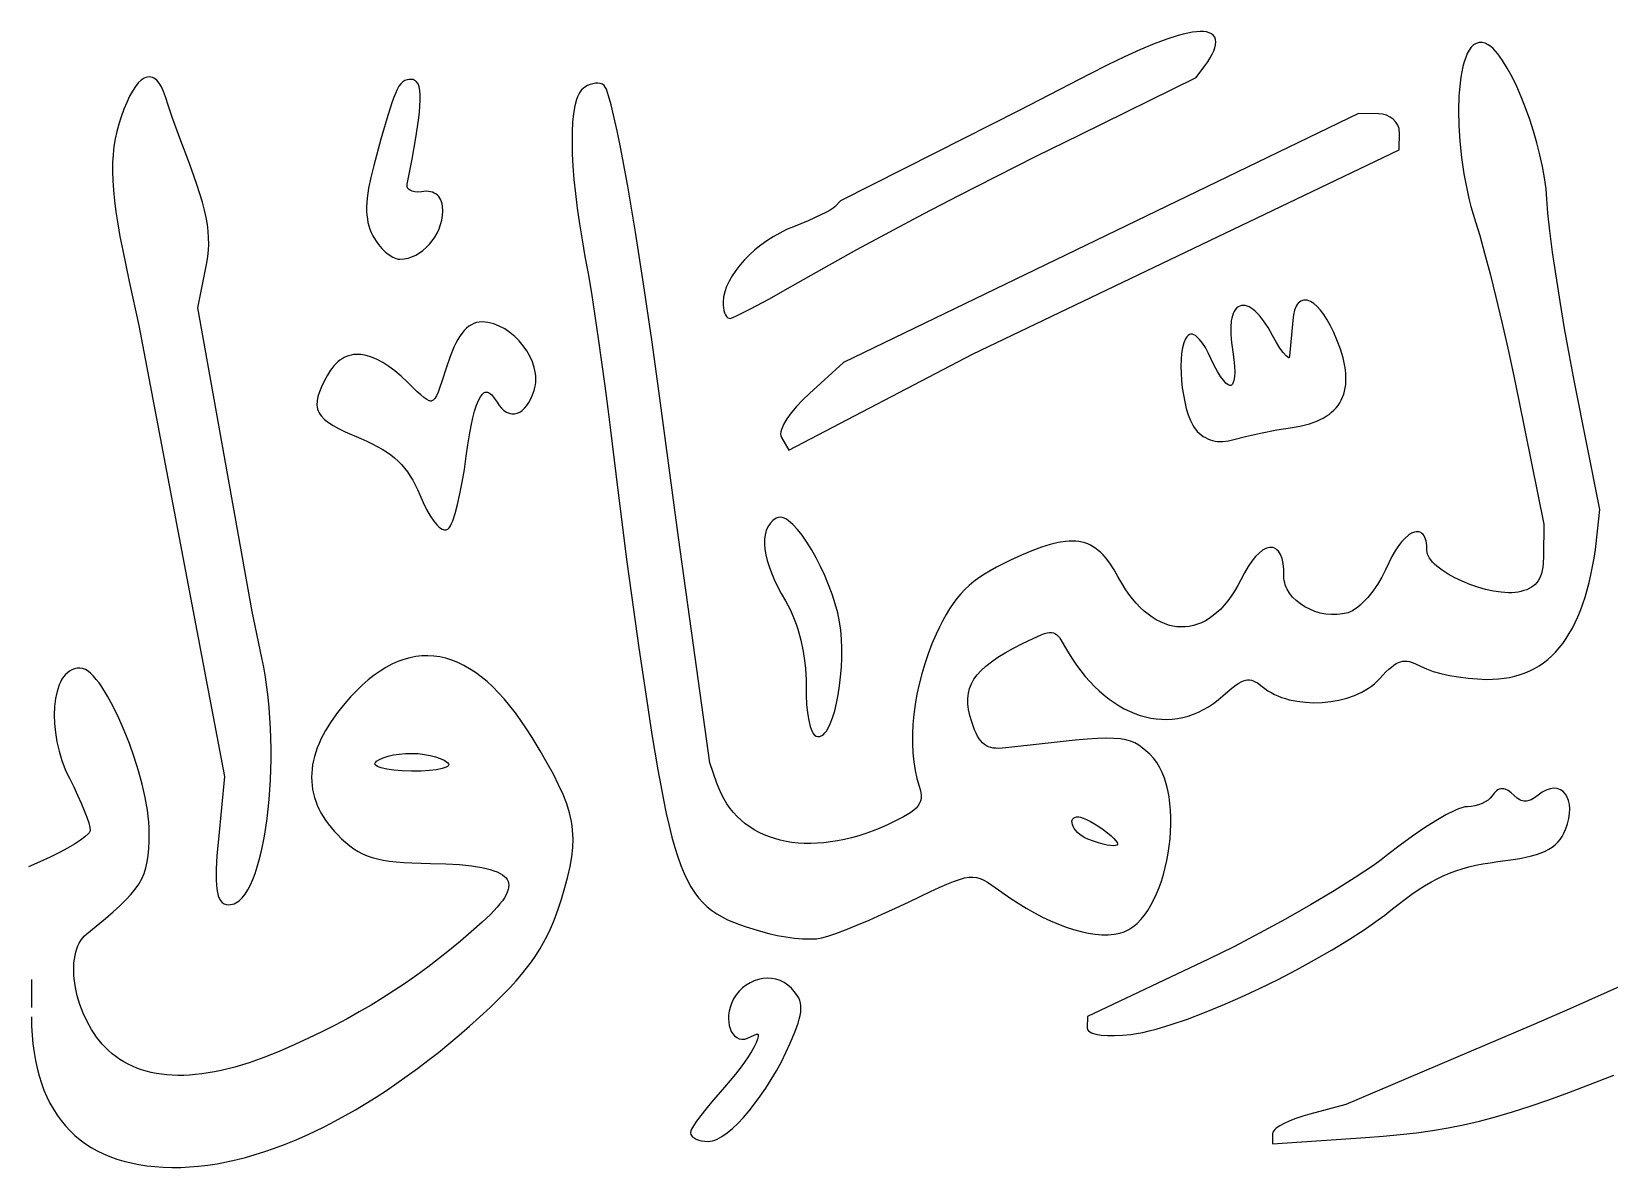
# Model space of a CAD drawing. Extents: x -592 to 638, y 287 to 852.
# Drawn here: x 375 to 451.2, y 593.9 to 648.7 of the extents above; entities that cross this region are included whole.
import ezdxf

# ---------------------------------------------------------------- set-up
doc = ezdxf.new("R2010")
doc.units = 0
doc.layers.add('COUCHE_1', color=18, linetype='CONTINUOUS')

msp = doc.modelspace()

# ---------------------------------------------------------------- linework, layer by layer
at = {"layer": 'COUCHE_1'}
for points in [[(431.715, 648.72), (431.571, 648.738), (431.41, 648.741), (431.233, 648.729), (431.038, 648.704), (430.826, 648.664), (430.597, 648.611), (430.349, 648.544), (429.804, 648.37), (429.19, 648.141), (428.509, 647.858), (427.763, 647.522), (426.953, 647.132), (426.081, 646.688), (422.678, 644.937), (418.616, 642.873), (414.067, 640.579), (413.791, 640.279), (413.712, 640.215), (413.567, 640.126), (413.363, 640.015), (413.112, 639.89), (412.501, 639.612), (411.801, 639.324), (411.466, 639.182), (411.137, 639.018), (410.818, 638.836), (410.511, 638.638), (410.217, 638.426), (409.939, 638.202), (409.678, 637.967), (409.435, 637.723), (409.214, 637.473), (409.015, 637.218), (408.84, 636.96), (408.692, 636.701), (408.572, 636.442), (408.482, 636.186), (408.425, 635.933), (408.404, 635.687), (408.407, 635.542), (408.42, 635.407), (408.443, 635.284), (408.474, 635.172), (408.514, 635.076), (408.567, 634.994), (408.638, 634.929), (408.736, 634.9), (408.873, 634.94), (409.08, 635.031), (409.725, 635.355), (410.614, 635.833), (411.653, 636.417), (413.271, 637.335), (414.858, 638.218), (416.448, 639.083), (418.074, 639.949), (419.77, 640.831), (421.568, 641.75), (423.502, 642.72), (425.606, 643.761), (431.226, 646.526), (431.637, 647.087), (431.778, 647.287), (431.897, 647.475), (431.995, 647.65), (432.071, 647.812), (432.126, 647.963), (432.16, 648.104), (432.17, 648.235), (432.156, 648.356), (432.115, 648.466), (432.046, 648.56), (431.954, 648.633), (431.843, 648.686)], [(445.013, 648.218), (444.865, 648.215), (444.727, 648.172), (444.601, 648.093), (444.489, 647.983), (444.39, 647.845), (444.301, 647.683), (444.221, 647.496), (444.15, 647.287), (444.087, 647.055), (444.033, 646.803), (443.987, 646.532), (443.948, 646.243), (443.918, 645.937), (443.896, 645.615), (443.876, 644.933), (443.889, 644.206), (443.936, 643.446), (444.018, 642.664), (444.134, 641.872), (444.206, 641.475), (444.287, 641.081), (444.376, 640.689), (444.475, 640.303), (444.584, 639.922), (444.701, 639.551), (444.902, 638.898), (445.137, 638.053), (445.398, 637.052), (445.676, 635.929), (445.963, 634.72), (446.25, 633.461), (446.529, 632.187), (446.79, 630.934), (447.999, 624.971), (447.979, 623.447), (447.96, 623.059), (447.94, 622.89), (447.912, 622.734), (447.876, 622.592), (447.833, 622.464), (447.781, 622.348), (447.722, 622.243), (447.655, 622.149), (447.578, 622.065), (447.492, 621.99), (447.395, 621.922), (447.287, 621.862), (447.167, 621.808), (447.034, 621.762), (446.889, 621.721), (446.75, 621.692), (446.601, 621.673), (446.444, 621.663), (446.28, 621.662), (445.93, 621.685), (445.562, 621.739), (445.183, 621.823), (444.8, 621.932), (444.42, 622.064), (444.051, 622.215), (443.7, 622.383), (443.375, 622.563), (443.082, 622.753), (442.828, 622.949), (442.72, 623.046), (442.624, 623.144), (442.541, 623.242), (442.474, 623.337), (442.421, 623.43), (442.384, 623.519), (442.362, 623.604), (442.355, 623.692), (442.346, 623.942), (442.313, 624.158), (442.256, 624.331), (442.215, 624.407), (442.168, 624.471), (442.114, 624.524), (442.051, 624.565), (441.983, 624.592), (441.91, 624.605), (441.836, 624.604), (441.758, 624.59), (441.611, 624.532), (441.46, 624.433), (441.305, 624.298), (441.147, 624.127), (440.987, 623.921), (440.826, 623.682), (440.666, 623.409), (440.507, 623.104), (440.354, 622.771), (440.177, 622.408), (439.972, 622.059), (439.743, 621.73), (439.5, 621.43), (439.248, 621.167), (439.124, 621.054), (439, 620.953), (438.879, 620.866), (438.762, 620.794), (438.651, 620.738), (438.546, 620.699), (438.283, 620.637), (438.015, 620.606), (437.744, 620.604), (437.474, 620.631), (437.208, 620.683), (436.949, 620.761), (436.7, 620.861), (436.466, 620.982), (436.248, 621.123), (436.05, 621.28), (435.876, 621.452), (435.728, 621.636), (435.608, 621.833), (435.561, 621.933), (435.522, 622.036), (435.491, 622.141), (435.469, 622.247), (435.456, 622.355), (435.452, 622.468), (435.445, 622.786), (435.415, 623.066), (435.363, 623.305), (435.289, 623.5), (435.242, 623.585), (435.19, 623.659), (435.131, 623.721), (435.066, 623.773), (434.994, 623.811), (434.918, 623.836), (434.837, 623.847), (434.755, 623.844), (434.673, 623.828), (434.587, 623.799), (434.423, 623.71), (434.253, 623.577), (434.081, 623.402), (433.906, 623.186), (433.729, 622.928), (433.551, 622.629), (433.374, 622.29), (433.226, 622.005), (433.073, 621.741), (432.914, 621.497), (432.749, 621.271), (432.579, 621.064), (432.404, 620.876), (432.224, 620.707), (432.042, 620.556), (431.855, 620.424), (431.666, 620.311), (431.475, 620.215), (431.281, 620.138), (431.085, 620.079), (430.888, 620.039), (430.69, 620.016), (430.491, 620.011), (430.292, 620.023), (430.092, 620.054), (429.891, 620.103), (429.692, 620.17), (429.493, 620.255), (429.294, 620.358), (429.098, 620.48), (428.903, 620.62), (428.71, 620.778), (428.521, 620.955), (428.334, 621.151), (428.151, 621.365), (427.973, 621.598), (427.799, 621.85), (427.63, 622.12), (427.466, 622.411), (427.261, 622.771), (427.053, 623.09), (426.84, 623.367), (426.729, 623.492), (426.616, 623.605), (426.5, 623.707), (426.38, 623.8), (426.256, 623.882), (426.128, 623.953), (425.995, 624.013), (425.858, 624.063), (425.716, 624.102), (425.569, 624.13), (425.416, 624.148), (425.258, 624.155), (425.095, 624.152), (424.924, 624.138), (424.565, 624.082), (424.177, 623.986), (423.755, 623.853), (423.298, 623.681), (422.801, 623.473), (422.262, 623.228), (421.912, 623.059), (421.587, 622.892), (421.285, 622.724), (421.005, 622.554), (420.744, 622.379), (420.502, 622.199), (420.275, 622.01), (420.063, 621.811), (419.864, 621.601), (419.677, 621.378), (419.498, 621.14), (419.327, 620.886), (419.162, 620.613), (419, 620.32), (418.84, 620.005), (418.68, 619.666), (418.477, 619.198), (418.294, 618.72), (418.13, 618.236), (417.985, 617.746), (417.86, 617.255), (417.754, 616.763), (417.669, 616.272), (417.605, 615.787), (417.561, 615.307), (417.538, 614.837), (417.537, 614.377), (417.557, 613.93), (417.599, 613.499), (417.663, 613.085), (417.75, 612.691), (417.859, 612.323), (417.907, 612.166), (417.939, 612.025), (417.956, 611.896), (417.958, 611.778), (417.944, 611.669), (417.914, 611.567), (417.866, 611.467), (417.799, 611.369), (417.71, 611.269), (417.597, 611.168), (417.459, 611.064), (417.295, 610.957), (417.105, 610.846), (416.887, 610.729), (416.362, 610.476), (416.004, 610.317), (415.648, 610.175), (415.295, 610.047), (414.946, 609.934), (414.6, 609.837), (414.259, 609.754), (413.922, 609.686), (413.59, 609.633), (413.264, 609.594), (412.943, 609.57), (412.629, 609.56), (412.321, 609.564), (412.02, 609.583), (411.726, 609.615), (411.44, 609.661), (411.163, 609.721), (410.893, 609.795), (410.633, 609.882), (410.381, 609.983), (410.14, 610.096), (409.908, 610.223), (409.686, 610.363), (409.475, 610.516), (409.274, 610.682), (409.085, 610.861), (408.908, 611.052), (408.742, 611.257), (408.589, 611.474), (408.448, 611.703), (408.32, 611.945), (408.206, 612.2), (408.105, 612.469), (407.766, 613.458), (407.048, 618.555), (406.253, 624.331), (405.352, 631.048), (404.965, 633.871), (404.569, 636.562), (404.177, 639.053), (403.8, 641.275), (403.45, 643.159), (403.29, 643.954), (403.14, 644.638), (403.004, 645.205), (402.881, 645.646), (402.773, 645.955), (402.721, 646.064), (402.665, 646.144), (402.579, 646.205), (402.477, 646.239), (402.365, 646.251), (402.245, 646.245), (402.12, 646.222), (401.991, 646.184), (401.861, 646.13), (401.731, 646.061), (401.648, 646), (401.571, 645.921), (401.502, 645.827), (401.441, 645.719), (401.385, 645.597), (401.335, 645.46), (401.252, 645.15), (401.189, 644.785), (401.146, 644.37), (401.121, 643.905), (401.115, 643.393), (401.128, 642.837), (401.16, 642.238), (401.21, 641.599), (401.279, 640.923), (401.367, 640.211), (401.473, 639.467), (401.598, 638.693), (401.741, 637.891), (401.888, 637.067), (402.048, 636.111), (402.382, 633.936), (402.705, 631.641), (402.849, 630.535), (402.975, 629.503), (403.227, 627.397), (403.501, 625.194), (403.764, 623.155), (403.983, 621.541), (404.344, 619.005), (404.671, 616.77), (404.972, 614.815), (405.255, 613.119), (405.392, 612.361), (405.528, 611.66), (405.663, 611.013), (405.799, 610.418), (405.936, 609.871), (406.076, 609.371), (406.22, 608.914), (406.369, 608.497), (406.523, 608.119), (406.685, 607.776), (406.854, 607.466), (407.033, 607.187), (407.222, 606.935), (407.422, 606.71), (407.634, 606.507), (407.859, 606.326), (408.097, 606.164), (408.35, 606.017), (408.617, 605.884), (408.899, 605.761), (409.198, 605.647), (409.516, 605.537), (410.206, 605.323), (410.603, 605.216), (411.016, 605.126), (411.432, 605.054), (411.84, 605), (412.228, 604.967), (412.585, 604.955), (412.901, 604.966), (413.164, 605.003), (413.45, 605.083), (413.837, 605.216), (414.309, 605.395), (414.85, 605.615), (415.445, 605.867), (416.075, 606.145), (416.725, 606.442), (417.375, 606.751), (418.41, 607.247), (418.832, 607.443), (419.201, 607.605), (419.522, 607.734), (419.801, 607.831), (420.044, 607.896), (420.258, 607.93), (420.449, 607.936), (420.627, 607.915), (420.8, 607.867), (420.975, 607.791), (421.162, 607.688), (421.365, 607.557), (421.846, 607.212), (422.238, 606.935), (422.632, 606.676), (423.025, 606.435), (423.418, 606.213), (423.808, 606.011), (424.194, 605.829), (424.574, 605.668), (424.947, 605.528), (425.312, 605.409), (425.668, 605.313), (426.013, 605.239), (426.346, 605.188), (426.666, 605.161), (426.971, 605.159), (427.26, 605.182), (427.533, 605.231), (427.756, 605.302), (427.97, 605.406), (428.174, 605.54), (428.368, 605.701), (428.552, 605.888), (428.725, 606.098), (428.889, 606.33), (429.042, 606.582), (429.184, 606.851), (429.316, 607.137), (429.437, 607.436), (429.548, 607.749), (429.646, 608.072), (429.734, 608.403), (429.81, 608.742), (429.873, 609.087), (429.924, 609.435), (429.963, 609.785), (429.989, 610.134), (430.001, 610.482), (430, 610.826), (429.985, 611.165), (429.955, 611.497), (429.911, 611.82), (429.852, 612.132), (429.778, 612.432), (429.688, 612.717), (429.581, 612.986), (429.458, 613.238), (429.317, 613.47), (429.158, 613.68), (428.983, 613.864), (428.798, 614.033), (428.624, 614.18), (428.45, 614.308), (428.264, 614.415), (428.06, 614.502), (427.829, 614.566), (427.564, 614.61), (427.255, 614.633), (426.893, 614.637), (426.468, 614.623), (425.97, 614.59), (425.388, 614.54), (423.939, 614.388), (422.043, 614.171), (421.869, 614.155), (421.709, 614.149), (421.564, 614.153), (421.431, 614.168), (421.311, 614.194), (421.201, 614.232), (421.1, 614.281), (421.006, 614.343), (420.919, 614.419), (420.835, 614.51), (420.756, 614.618), (420.679, 614.744), (420.605, 614.887), (420.534, 615.049), (420.394, 615.435), (420.304, 615.744), (420.242, 616.034), (420.209, 616.307), (420.206, 616.565), (420.232, 616.808), (420.288, 617.041), (420.377, 617.266), (420.499, 617.484), (420.655, 617.698), (420.848, 617.911), (421.08, 618.122), (421.351, 618.334), (421.662, 618.547), (422.015, 618.764), (422.41, 618.985), (422.849, 619.213), (423.351, 619.458), (423.743, 619.63), (423.901, 619.686), (424.038, 619.723), (424.154, 619.742), (424.251, 619.743), (424.334, 619.729), (424.408, 619.699), (424.479, 619.652), (424.55, 619.584), (424.624, 619.495), (424.7, 619.383), (424.873, 619.088), (425.058, 618.767), (425.251, 618.458), (425.451, 618.164), (425.658, 617.885), (425.871, 617.621), (426.09, 617.372), (426.315, 617.138), (426.544, 616.92), (426.779, 616.717), (427.017, 616.53), (427.26, 616.358), (427.506, 616.203), (427.755, 616.064), (428.007, 615.941), (428.261, 615.834), (428.518, 615.745), (428.775, 615.672), (429.034, 615.616), (429.293, 615.577), (429.553, 615.555), (429.812, 615.551), (430.071, 615.564), (430.328, 615.595), (430.584, 615.644), (430.838, 615.711), (431.089, 615.796), (431.337, 615.9), (431.581, 616.021), (431.822, 616.161), (432.058, 616.319), (432.289, 616.496), (432.514, 616.69), (432.859, 616.993), (433.152, 617.218), (433.28, 617.301), (433.399, 617.366), (433.508, 617.413), (433.61, 617.443), (433.705, 617.457), (433.796, 617.457), (433.886, 617.442), (433.978, 617.413), (434.074, 617.369), (434.173, 617.31), (434.398, 617.138), (434.532, 617.032), (434.679, 616.931), (434.834, 616.839), (434.996, 616.755), (435.166, 616.679), (435.341, 616.612), (435.523, 616.552), (435.71, 616.501), (436.093, 616.421), (436.491, 616.373), (436.896, 616.355), (437.304, 616.367), (437.709, 616.409), (438.108, 616.48), (438.494, 616.58), (438.863, 616.709), (439.041, 616.785), (439.212, 616.868), (439.377, 616.958), (439.533, 617.055), (439.682, 617.16), (439.823, 617.272), (439.954, 617.391), (440.073, 617.515), (440.375, 617.837), (440.509, 617.967), (440.636, 618.077), (440.756, 618.168), (440.87, 618.24), (440.979, 618.295), (441.085, 618.333), (441.189, 618.355), (441.294, 618.363), (441.403, 618.356), (441.518, 618.335), (441.64, 618.299), (441.77, 618.249), (442.069, 618.101), (442.329, 617.981), (442.655, 617.867), (443.03, 617.764), (443.443, 617.674), (443.882, 617.598), (444.334, 617.539), (444.786, 617.5), (445.227, 617.482), (445.516, 617.486), (445.798, 617.502), (446.072, 617.533), (446.338, 617.577), (446.596, 617.635), (446.846, 617.708), (447.088, 617.794), (447.322, 617.895), (447.548, 618.01), (447.766, 618.139), (447.976, 618.283), (448.178, 618.441), (448.372, 618.613), (448.557, 618.799), (448.735, 619), (448.905, 619.215), (449.066, 619.445), (449.22, 619.688), (449.366, 619.946), (449.504, 620.218), (449.635, 620.505), (449.758, 620.806), (449.874, 621.122), (449.982, 621.452), (450.082, 621.797), (450.176, 622.157), (450.262, 622.531), (450.341, 622.92), (450.413, 623.324), (450.478, 623.744), (450.587, 624.626), (450.696, 625.67), (449.475, 631.823), (449.228, 633.11), (448.992, 634.417), (448.774, 635.708), (448.579, 636.947), (448.412, 638.096), (448.278, 639.121), (448.184, 639.984), (448.134, 640.65), (448.096, 641.146), (448.026, 641.675), (447.928, 642.225), (447.804, 642.791), (447.658, 643.363), (447.492, 643.936), (447.308, 644.502), (447.111, 645.054), (446.901, 645.585), (446.683, 646.087), (446.458, 646.553), (446.229, 646.976), (445.999, 647.349), (445.77, 647.665), (445.655, 647.8), (445.542, 647.918), (445.428, 648.019), (445.313, 648.102), (445.163, 648.179)], [(380.799, 646.544), (380.721, 646.55), (380.642, 646.543), (380.564, 646.523), (380.485, 646.491), (380.34, 646.396), (380.196, 646.26), (380.055, 646.085), (379.915, 645.87), (379.776, 645.617), (379.638, 645.324), (379.501, 644.993), (379.366, 644.622), (379.253, 644.27), (379.157, 643.915), (379.079, 643.556), (379.018, 643.188), (378.976, 642.807), (378.952, 642.409), (378.947, 641.992), (378.961, 641.55), (378.993, 641.081), (379.044, 640.58), (379.114, 640.042), (379.204, 639.465), (379.312, 638.844), (379.441, 638.175), (379.757, 636.679), (380.228, 634.555), (384.347, 612.797), (384.056, 609.768), (383.988, 608.98), (383.952, 608.324), (383.948, 607.791), (383.959, 607.565), (383.979, 607.367), (384.008, 607.194), (384.047, 607.043), (384.098, 606.915), (384.162, 606.807), (384.24, 606.72), (384.334, 606.657), (384.44, 606.62), (384.552, 606.607), (384.643, 606.612), (384.731, 606.629), (384.817, 606.657), (384.903, 606.696), (385.059, 606.801), (385.207, 606.943), (385.347, 607.118), (385.478, 607.324), (385.602, 607.56), (385.72, 607.825), (385.83, 608.116), (385.934, 608.432), (386.031, 608.772), (386.121, 609.135), (386.204, 609.518), (386.279, 609.92), (386.347, 610.339), (386.408, 610.774), (386.46, 611.224), (386.505, 611.685), (386.541, 612.158), (386.568, 612.639), (386.587, 613.128), (386.597, 613.623), (386.598, 614.122), (386.589, 614.624), (386.571, 615.126), (386.543, 615.628), (386.505, 616.127), (386.457, 616.622), (386.398, 617.111), (386.329, 617.593), (386.249, 618.065), (386.157, 618.526), (385.683, 620.753), (383.067, 635.401), (383.442, 637.266), (383.501, 637.582), (383.545, 637.889), (383.575, 638.189), (383.589, 638.489), (383.587, 638.791), (383.566, 639.101), (383.527, 639.423), (383.469, 639.76), (383.391, 640.118), (383.291, 640.502), (383.17, 640.915), (383.026, 641.364), (382.666, 642.381), (382.205, 643.593), (381.829, 644.617), (381.65, 645.14), (381.507, 645.586), (381.416, 645.848), (381.316, 646.07), (381.205, 646.252), (381.086, 646.391), (381.018, 646.448), (380.948, 646.492), (380.875, 646.524)], [(393.385, 646.427), (393.268, 646.424), (393.159, 646.408), (393.052, 646.371), (392.95, 646.308), (392.856, 646.218), (392.767, 646.098), (392.681, 645.947), (392.594, 645.758), (392.502, 645.526), (392.404, 645.245), (392.178, 644.521), (391.899, 643.542), (391.55, 642.271), (391.406, 641.698), (391.301, 641.178), (391.234, 640.708), (391.216, 640.487), (391.208, 640.278), (391.209, 640.079), (391.221, 639.887), (391.243, 639.704), (391.274, 639.529), (391.316, 639.36), (391.368, 639.197), (391.431, 639.041), (391.503, 638.889), (391.633, 638.666), (391.781, 638.458), (391.943, 638.269), (392.114, 638.103), (392.29, 637.964), (392.467, 637.856), (392.64, 637.786), (392.729, 637.765), (392.815, 637.758), (393.011, 637.769), (393.205, 637.807), (393.395, 637.869), (393.579, 637.953), (393.756, 638.057), (393.926, 638.18), (394.086, 638.32), (394.236, 638.476), (394.373, 638.645), (394.498, 638.826), (394.608, 639.017), (394.702, 639.218), (394.778, 639.426), (394.835, 639.64), (394.872, 639.858), (394.886, 640.08), (394.874, 640.315), (394.854, 640.424), (394.827, 640.524), (394.79, 640.617), (394.744, 640.702), (394.69, 640.778), (394.626, 640.845), (394.553, 640.902), (394.472, 640.949), (394.384, 640.985), (394.29, 641.011), (394.19, 641.026), (394.082, 641.031), (393.861, 641.013), (393.684, 640.998), (393.533, 641.007), (393.405, 641.036), (393.304, 641.082), (393.228, 641.142), (393.203, 641.172), (393.184, 641.206), (393.17, 641.243), (393.162, 641.283), (393.161, 641.326), (393.168, 641.378), (393.406, 642.585), (393.588, 643.613), (393.711, 644.466), (393.752, 644.831), (393.778, 645.154), (393.79, 645.438), (393.788, 645.683), (393.771, 645.893), (393.738, 646.068), (393.687, 646.212), (393.615, 646.321), (393.564, 646.368), (393.508, 646.4), (393.446, 646.42)], [(411.484, 630.049), (411.324, 629.783), (411.264, 629.658), (411.218, 629.542), (411.188, 629.432), (411.175, 629.329), (411.182, 629.231), (411.214, 629.149), (411.576, 628.546), (420.437, 633.174), (441.014, 643.033), (441.025, 643.878), (441.021, 643.966), (441.006, 644.056), (440.981, 644.142), (440.945, 644.226), (440.851, 644.376), (440.726, 644.507), (440.575, 644.616), (440.403, 644.698), (440.213, 644.751), (440.014, 644.771), (439.059, 644.787), (414.216, 632.774), (412.565, 631.272), (412.24, 630.959), (411.947, 630.645), (411.693, 630.339)], [(430.667, 630.869), (430.745, 630.547), (430.836, 630.247), (430.94, 629.977), (431.057, 629.742), (431.121, 629.638), (431.189, 629.546), (431.274, 629.448), (431.364, 629.359), (431.46, 629.279), (431.561, 629.207), (431.667, 629.144), (431.777, 629.09), (431.891, 629.045), (432.009, 629.009), (432.131, 628.982), (432.255, 628.965), (432.382, 628.956), (432.513, 628.957), (432.776, 628.986), (433.042, 629.051), (433.606, 629.203), (434.326, 629.365), (435.112, 629.516), (435.873, 629.639), (436.298, 629.714), (436.687, 629.814), (436.869, 629.874), (437.041, 629.94), (437.202, 630.013), (437.355, 630.092), (437.498, 630.177), (437.631, 630.269), (437.754, 630.368), (437.868, 630.473), (437.972, 630.585), (438.065, 630.703), (438.149, 630.828), (438.222, 630.96), (438.285, 631.097), (438.337, 631.241), (438.379, 631.391), (438.411, 631.546), (438.433, 631.708), (438.444, 631.875), (438.445, 632.047), (438.437, 632.226), (438.418, 632.41), (438.39, 632.601), (438.304, 632.996), (438.178, 633.416), (438.014, 633.859), (437.859, 634.221), (437.701, 634.546), (437.54, 634.835), (437.378, 635.088), (437.216, 635.303), (437.056, 635.481), (436.897, 635.62), (436.741, 635.718), (436.66, 635.752), (436.58, 635.775), (436.501, 635.785), (436.422, 635.782), (436.346, 635.765), (436.273, 635.734), (436.207, 635.689), (436.147, 635.632), (436.093, 635.564), (436.045, 635.484), (435.969, 635.299), (435.914, 635.069), (435.88, 634.797), (435.725, 633.08), (435.715, 633.024), (435.704, 632.999), (435.704, 632.999), (435.698, 632.999), (435.667, 633.012), (435.62, 633.044), (435.564, 633.092), (435.424, 633.246), (435.264, 633.463), (435.089, 633.74), (434.902, 634.073), (434.688, 634.452), (434.476, 634.774), (434.269, 635.038), (434.07, 635.244), (433.971, 635.328), (433.874, 635.397), (433.779, 635.451), (433.684, 635.492), (433.59, 635.517), (433.498, 635.526), (433.407, 635.518), (433.321, 635.493), (433.241, 635.45), (433.17, 635.391), (433.108, 635.319), (433.054, 635.234), (433.008, 635.137), (432.969, 635.029), (432.938, 634.908), (432.913, 634.775), (432.886, 634.476), (432.888, 634.128), (432.921, 633.732), (432.985, 633.292), (433.042, 632.916), (433.074, 632.589), (433.082, 632.309), (433.07, 632.078), (433.04, 631.897), (432.994, 631.766), (432.97, 631.725), (432.945, 631.695), (432.922, 631.677), (432.9, 631.667), (432.877, 631.663), (432.848, 631.665), (432.811, 631.676), (432.769, 631.696), (432.659, 631.778), (432.534, 631.911), (432.396, 632.095), (432.249, 632.332), (432.095, 632.621), (431.934, 632.964), (431.802, 633.242), (431.664, 633.492), (431.524, 633.706), (431.386, 633.883), (431.252, 634.016), (431.183, 634.068), (431.115, 634.107), (431.043, 634.131), (430.968, 634.138), (430.892, 634.119), (430.829, 634.076), (430.766, 634.002), (430.712, 633.917), (430.628, 633.721), (430.565, 633.484), (430.521, 633.213), (430.495, 632.914), (430.486, 632.592), (430.493, 632.254), (430.515, 631.906), (430.551, 631.555), (430.603, 631.207)], [(395.19, 624.795), (395.251, 624.885), (395.308, 624.998), (395.365, 625.137), (395.48, 625.483), (395.597, 625.918), (395.712, 626.426), (395.822, 626.995), (395.924, 627.61), (396.014, 628.257), (396.087, 628.793), (396.164, 629.277), (396.244, 629.712), (396.329, 630.096), (396.417, 630.429), (396.508, 630.711), (396.603, 630.942), (396.698, 631.12), (396.794, 631.247), (396.838, 631.288), (396.881, 631.318), (396.921, 631.336), (396.959, 631.346), (396.997, 631.347), (397.037, 631.34), (397.082, 631.323), (397.132, 631.295), (397.186, 631.255), (397.242, 631.203), (397.366, 631.055), (397.499, 630.854), (397.601, 630.701), (397.711, 630.568), (397.827, 630.46), (397.949, 630.378), (398.076, 630.322), (398.206, 630.293), (398.338, 630.294), (398.467, 630.324), (398.592, 630.38), (398.71, 630.462), (398.823, 630.567), (398.928, 630.695), (399.028, 630.845), (399.121, 631.017), (399.207, 631.21), (399.286, 631.426), (399.323, 631.557), (399.349, 631.691), (399.364, 631.827), (399.369, 631.964), (399.364, 632.103), (399.349, 632.244), (399.292, 632.522), (399.202, 632.799), (399.082, 633.07), (398.933, 633.332), (398.76, 633.582), (398.564, 633.817), (398.349, 634.033), (398.116, 634.226), (397.868, 634.393), (397.607, 634.531), (397.338, 634.635), (397.198, 634.674), (397.059, 634.703), (396.918, 634.721), (396.774, 634.729), (396.641, 634.722), (396.51, 634.697), (396.382, 634.655), (396.259, 634.595), (396.14, 634.517), (396.025, 634.423), (395.915, 634.312), (395.809, 634.184), (395.706, 634.04), (395.607, 633.879), (395.51, 633.701), (395.415, 633.504), (395.233, 633.062), (395.057, 632.547), (394.834, 631.848), (394.74, 631.574), (394.653, 631.347), (394.571, 631.169), (394.494, 631.04), (394.42, 630.956), (394.391, 630.935), (394.361, 630.92), (394.331, 630.912), (394.299, 630.91), (394.262, 630.915), (394.22, 630.927), (394.108, 630.983), (393.974, 631.076), (393.815, 631.208), (393.63, 631.376), (393.174, 631.82), (392.867, 632.108), (392.566, 632.363), (392.274, 632.584), (391.99, 632.769), (391.713, 632.919), (391.445, 633.034), (391.185, 633.113), (390.934, 633.156), (390.81, 633.163), (390.689, 633.161), (390.57, 633.15), (390.455, 633.129), (390.341, 633.099), (390.231, 633.059), (390.124, 633.009), (390.021, 632.95), (389.92, 632.882), (389.822, 632.804), (389.641, 632.625), (389.472, 632.409), (389.318, 632.159), (389.161, 631.865), (389.031, 631.598), (388.929, 631.353), (388.856, 631.126), (388.815, 630.915), (388.808, 630.717), (388.82, 630.619), (388.84, 630.525), (388.871, 630.435), (388.913, 630.347), (388.963, 630.263), (389.025, 630.18), (389.174, 630.026), (389.363, 629.876), (389.59, 629.729), (389.859, 629.581), (390.171, 629.428), (390.928, 629.098), (391.213, 628.976), (391.477, 628.851), (391.724, 628.723), (391.954, 628.591), (392.168, 628.455), (392.368, 628.313), (392.554, 628.164), (392.727, 628.008), (392.889, 627.845), (393.039, 627.671), (393.18, 627.488), (393.312, 627.294), (393.436, 627.088), (393.553, 626.869), (393.664, 626.636), (393.77, 626.386), (393.933, 626.011), (394.103, 625.67), (394.276, 625.37), (394.448, 625.118), (394.613, 624.92), (394.696, 624.841), (394.776, 624.777), (394.858, 624.73), (394.943, 624.701), (395.032, 624.698), (395.119, 624.729)], [(410.801, 625.141), (410.669, 625.002), (410.564, 624.841), (410.485, 624.659), (410.433, 624.459), (410.405, 624.242), (410.402, 624.008), (410.423, 623.759), (410.468, 623.494), (410.535, 623.215), (410.625, 622.921), (410.738, 622.614), (410.874, 622.294), (411.031, 621.962), (411.211, 621.618), (411.413, 621.265), (411.526, 621.062), (411.633, 620.849), (411.735, 620.625), (411.831, 620.39), (411.92, 620.146), (412.002, 619.896), (412.147, 619.373), (412.262, 618.833), (412.344, 618.284), (412.373, 618.01), (412.392, 617.736), (412.403, 617.465), (412.404, 617.195), (412.408, 616.716), (412.433, 616.267), (412.475, 615.858), (412.533, 615.5), (412.606, 615.201), (412.649, 615.073), (412.696, 614.964), (412.748, 614.871), (412.809, 614.796), (412.884, 614.739), (412.974, 614.717), (413.073, 614.73), (413.161, 614.767), (413.242, 614.825), (413.315, 614.898), (413.385, 614.986), (413.451, 615.09), (413.572, 615.333), (413.684, 615.626), (413.785, 615.962), (413.876, 616.335), (413.955, 616.738), (414.021, 617.165), (414.073, 617.609), (414.11, 618.063), (414.13, 618.521), (414.133, 618.976), (414.117, 619.421), (414.081, 619.849), (414.024, 620.254), (413.933, 620.686), (413.812, 621.132), (413.664, 621.585), (413.494, 622.039), (413.305, 622.488), (413.101, 622.925), (412.885, 623.345), (412.662, 623.74), (412.436, 624.105), (412.209, 624.433), (411.985, 624.719), (411.768, 624.954), (411.661, 625.053), (411.557, 625.137), (411.455, 625.206), (411.354, 625.258), (411.253, 625.293), (411.151, 625.306), (411.051, 625.295), (410.96, 625.257)], [(391.69, 613.531), (391.828, 613.619), (392.014, 613.701), (392.242, 613.774), (392.501, 613.833), (392.785, 613.878), (393.084, 613.904), (393.39, 613.911), (393.697, 613.896), (393.995, 613.862), (394.277, 613.811), (394.535, 613.744), (394.76, 613.666), (394.944, 613.579), (395.08, 613.487), (395.123, 613.446), (395.151, 613.407), (395.166, 613.374), (395.167, 613.354), (395.162, 613.335), (395.142, 613.309), (395.102, 613.276), (395.039, 613.241), (394.954, 613.206), (394.851, 613.174), (394.581, 613.118), (394.244, 613.078), (393.841, 613.055), (393.379, 613.051), (392.917, 613.067), (392.516, 613.1), (392.179, 613.149), (391.911, 613.212), (391.808, 613.247), (391.725, 613.284), (391.663, 613.321), (391.623, 613.354), (391.605, 613.381), (391.599, 613.399), (391.602, 613.42), (391.617, 613.452), (391.646, 613.49)], [(448.774, 609.758), (448.871, 609.905), (448.957, 610.064), (449.032, 610.235), (449.127, 610.504), (449.193, 610.762), (449.23, 611.005), (449.242, 611.232), (449.227, 611.442), (449.188, 611.633), (449.124, 611.803), (449.036, 611.949), (448.924, 612.069), (448.79, 612.158), (448.637, 612.211), (448.47, 612.225), (448.292, 612.202), (448.107, 612.139), (447.915, 612.038), (447.722, 611.899), (447.539, 611.765), (447.375, 611.673), (447.223, 611.619), (447.156, 611.605), (447.089, 611.6), (447.024, 611.603), (446.96, 611.614), (446.897, 611.634), (446.835, 611.661), (446.701, 611.746), (446.561, 611.871), (446.415, 612.007), (446.271, 612.111), (446.131, 612.176), (446.055, 612.194), (445.983, 612.2), (445.91, 612.194), (445.841, 612.175), (445.774, 612.145), (445.709, 612.103), (445.596, 611.995), (445.495, 611.857), (445.41, 611.751), (445.301, 611.655), (445.167, 611.566), (445.013, 611.488), (444.845, 611.424), (444.668, 611.375), (444.489, 611.346), (444.304, 611.337), (444.187, 611.325), (444.043, 611.288), (443.878, 611.23), (443.692, 611.15), (443.268, 610.936), (442.777, 610.654), (442.236, 610.312), (441.661, 609.919), (441.065, 609.486), (440.466, 609.023), (440.143, 608.775), (439.772, 608.506), (439.355, 608.219), (438.896, 607.916), (437.873, 607.272), (436.74, 606.596), (435.532, 605.908), (434.284, 605.23), (433.033, 604.582), (431.814, 603.984), (425.973, 601.214), (425.966, 600.669), (425.982, 600.592), (426.032, 600.52), (426.099, 600.466), (426.18, 600.423), (426.274, 600.388), (426.383, 600.359), (426.636, 600.317), (426.938, 600.295), (427.283, 600.292), (427.662, 600.31), (428.067, 600.349), (428.345, 600.39), (428.644, 600.447), (428.962, 600.519), (429.299, 600.606), (430.021, 600.822), (430.8, 601.089), (431.626, 601.401), (432.487, 601.754), (433.373, 602.142), (434.272, 602.56), (435.173, 603.003), (436.065, 603.464), (436.937, 603.94), (437.778, 604.424), (438.576, 604.911), (439.322, 605.397), (440.003, 605.875), (440.316, 606.11), (440.609, 606.341), (440.959, 606.621), (441.296, 606.877), (441.62, 607.112), (441.935, 607.327), (442.242, 607.522), (442.545, 607.698), (442.844, 607.858), (443.142, 608.001), (443.442, 608.129), (443.746, 608.243), (444.057, 608.343), (444.375, 608.432), (444.704, 608.509), (445.047, 608.577), (445.404, 608.635), (445.78, 608.685), (446.512, 608.784), (446.834, 608.839), (447.127, 608.897), (447.394, 608.961), (447.637, 609.03), (447.856, 609.107), (448.054, 609.191), (448.233, 609.283), (448.393, 609.386), (448.536, 609.499), (448.662, 609.623)], [(427.226, 609.45), (427.089, 609.458), (426.922, 609.482), (426.728, 609.525), (426.508, 609.587), (426.264, 609.668), (425.999, 609.768), (425.852, 609.835), (425.72, 609.913), (425.602, 609.999), (425.5, 610.091), (425.412, 610.188), (425.342, 610.285), (425.288, 610.382), (425.252, 610.473), (425.234, 610.558), (425.231, 610.632), (425.244, 610.693), (425.27, 610.743), (425.31, 610.784), (425.369, 610.817), (425.454, 610.84), (425.562, 610.848), (425.65, 610.834), (425.777, 610.79), (425.937, 610.719), (426.121, 610.624), (426.32, 610.509), (426.529, 610.376), (426.742, 610.23), (426.952, 610.073), (427.123, 609.932), (427.256, 609.806), (427.351, 609.696), (427.409, 609.607), (427.432, 609.544), (427.433, 609.506), (427.432, 609.504), (427.43, 609.502), (427.396, 609.478), (427.33, 609.459)], [(412.119, 601.26), (412.147, 601.424), (412.159, 601.577), (412.156, 601.721), (412.136, 601.857), (412.101, 601.986), (412.049, 602.11), (411.983, 602.229), (411.902, 602.345), (411.7, 602.575), (411.531, 602.727), (411.347, 602.849), (411.152, 602.943), (410.949, 603.008), (410.741, 603.046), (410.53, 603.057), (410.319, 603.041), (410.109, 603), (409.905, 602.935), (409.708, 602.845), (409.52, 602.732), (409.344, 602.597), (409.182, 602.439), (409.038, 602.259), (408.912, 602.06), (408.809, 601.84), (408.743, 601.649), (408.698, 601.462), (408.671, 601.278), (408.663, 601.102), (408.673, 600.933), (408.699, 600.774), (408.741, 600.627), (408.799, 600.494), (408.872, 600.376), (408.96, 600.276), (409.064, 600.197), (409.181, 600.142), (409.31, 600.116), (409.445, 600.122), (409.585, 600.159), (409.72, 600.226), (409.895, 600.318), (410.018, 600.36), (410.054, 600.364), (410.076, 600.362), (410.084, 600.359), (410.086, 600.357), (410.09, 600.35), (410.094, 600.333), (410.091, 600.244), (410.058, 600.113), (409.993, 599.944), (409.897, 599.746), (409.771, 599.521), (409.617, 599.273), (409.437, 599.006), (409.23, 598.723), (409, 598.426), (408.746, 598.12), (408.47, 597.805), (407.843, 597.083), (407.567, 596.747), (407.326, 596.44), (407.126, 596.169), (406.973, 595.943), (406.873, 595.769), (406.842, 595.694), (406.827, 595.621), (406.85, 595.515), (406.913, 595.426), (407.001, 595.354), (407.107, 595.297), (407.23, 595.251), (407.368, 595.216), (407.519, 595.194), (407.681, 595.185), (407.784, 595.191), (407.892, 595.212), (408.002, 595.246), (408.117, 595.294), (408.349, 595.421), (408.595, 595.594), (408.85, 595.806), (409.113, 596.056), (409.381, 596.34), (409.653, 596.656), (409.925, 596.999), (410.196, 597.368), (410.463, 597.758), (410.723, 598.168), (410.973, 598.593), (411.212, 599.03), (411.436, 599.477), (411.642, 599.93), (411.861, 600.454), (412.019, 600.89), (412.076, 601.083)]]:
    msp.add_lwpolyline(points, close=True, dxfattribs=at)
for points in [[(375.037, 601.189), (375.049, 600.742), (375.074, 600.308), (375.114, 599.889), (375.167, 599.483), (375.235, 599.09), (375.317, 598.712), (375.412, 598.347), (375.522, 597.997), (375.645, 597.66), (375.783, 597.337), (375.935, 597.028), (376.1, 596.734), (376.28, 596.453), (376.473, 596.187), (376.68, 595.936), (376.901, 595.699), (377.136, 595.476), (377.384, 595.269), (377.646, 595.076), (377.922, 594.898), (378.211, 594.735), (378.513, 594.587), (378.828, 594.453), (379.156, 594.335), (379.498, 594.232), (379.852, 594.144), (380.219, 594.071), (380.6, 594.012), (380.993, 593.969), (381.399, 593.941), (381.817, 593.928), (382.24, 593.931), (382.67, 593.951), (383.105, 593.987), (383.546, 594.04), (383.992, 594.11), (384.444, 594.195), (384.9, 594.296), (385.361, 594.414), (385.827, 594.547), (386.296, 594.695), (386.77, 594.86), (387.247, 595.039), (387.727, 595.234), (388.211, 595.444), (388.698, 595.668), (389.187, 595.908), (389.678, 596.162), (390.172, 596.431), (390.668, 596.714), (391.165, 597.012), (391.663, 597.323), (392.163, 597.649), (392.664, 597.988), (393.165, 598.342), (393.666, 598.708), (394.168, 599.089), (394.669, 599.483), (395.17, 599.89), (395.671, 600.31), (396.17, 600.743), (396.668, 601.189), (397.165, 601.647), (397.51, 601.977), (397.834, 602.299), (398.135, 602.615), (398.417, 602.926), (398.68, 603.233), (398.925, 603.54), (399.153, 603.846), (399.365, 604.154), (399.562, 604.466), (399.744, 604.782), (399.914, 605.105), (400.072, 605.435), (400.22, 605.775), (400.357, 606.126), (400.486, 606.49), (400.607, 606.867), (400.774, 607.437), (400.914, 607.964), (401.024, 608.455), (401.104, 608.918), (401.152, 609.36), (401.166, 609.785), (401.16, 609.996), (401.145, 610.204), (401.12, 610.412), (401.087, 610.621), (400.992, 611.041), (400.858, 611.472), (400.685, 611.921), (400.471, 612.394), (400.215, 612.899), (399.917, 613.443), (399.574, 614.032), (399.186, 614.675), (398.921, 615.093), (398.654, 615.488), (398.386, 615.86), (398.115, 616.209), (397.843, 616.535), (397.569, 616.837), (397.294, 617.115), (397.016, 617.371), (396.738, 617.603), (396.457, 617.811), (396.175, 617.996), (395.892, 618.157), (395.607, 618.294), (395.321, 618.408), (395.034, 618.497), (394.746, 618.562), (394.457, 618.603), (394.167, 618.62), (393.877, 618.612), (393.587, 618.58), (393.297, 618.524), (393.007, 618.443), (392.718, 618.338), (392.43, 618.209), (392.142, 618.057), (391.855, 617.88), (391.569, 617.679), (391.284, 617.455), (391, 617.206), (390.717, 616.934), (390.435, 616.639), (390.154, 616.319), (389.802, 615.88), (389.493, 615.446), (389.228, 615.018), (389.111, 614.805), (389.006, 614.594), (388.911, 614.385), (388.828, 614.177), (388.755, 613.97), (388.694, 613.764), (388.643, 613.56), (388.604, 613.357), (388.575, 613.155), (388.558, 612.955), (388.552, 612.757), (388.558, 612.56), (388.574, 612.364), (388.602, 612.17), (388.641, 611.978), (388.691, 611.788), (388.752, 611.599), (388.825, 611.412), (388.908, 611.228), (389.003, 611.045), (389.109, 610.864), (389.226, 610.685), (389.353, 610.508), (389.492, 610.333), (389.641, 610.16), (389.801, 609.989), (390.002, 609.79), (390.198, 609.61), (390.393, 609.448), (390.592, 609.304), (390.796, 609.176), (391.008, 609.064), (391.233, 608.967), (391.472, 608.884), (391.729, 608.814), (392.007, 608.757), (392.309, 608.71), (392.637, 608.673), (392.997, 608.645), (393.39, 608.624), (394.291, 608.602), (395.03, 608.582), (395.688, 608.543), (396.264, 608.484), (396.761, 608.405), (396.978, 608.358), (397.175, 608.306), (397.352, 608.249), (397.509, 608.187), (397.645, 608.12), (397.761, 608.05), (397.857, 607.975), (397.933, 607.898), (397.991, 607.817), (398.032, 607.733), (398.057, 607.644), (398.066, 607.549), (398.059, 607.445), (398.035, 607.333), (397.993, 607.212), (397.933, 607.082), (397.854, 606.944), (397.756, 606.797), (397.64, 606.643), (397.506, 606.482), (397.18, 606.135), (396.781, 605.757), (396.255, 605.292), (395.731, 604.843), (395.206, 604.41), (394.681, 603.994), (394.153, 603.592), (393.622, 603.203), (393.084, 602.828), (392.54, 602.464), (391.987, 602.11), (391.424, 601.767), (390.849, 601.432), (390.262, 601.105), (389.66, 600.785), (389.042, 600.47), (388.406, 600.161), (387.752, 599.855), (386.989, 599.521), (386.252, 599.23), (385.541, 598.981), (384.856, 598.775), (384.197, 598.611), (383.878, 598.545), (383.566, 598.489), (383.26, 598.444), (382.961, 598.41), (382.669, 598.386), (382.384, 598.372), (382.106, 598.369), (381.834, 598.377), (381.57, 598.395), (381.312, 598.423), (381.061, 598.462), (380.817, 598.511), (380.581, 598.571), (380.351, 598.64), (380.127, 598.721), (379.911, 598.811), (379.702, 598.912), (379.499, 599.023), (379.304, 599.145), (379.115, 599.277), (378.933, 599.419), (378.758, 599.572), (378.605, 599.72), (378.459, 599.877), (378.319, 600.042), (378.186, 600.215), (378.059, 600.395), (377.94, 600.58), (377.722, 600.968), (377.535, 601.371), (377.378, 601.784), (377.253, 602.202), (377.161, 602.618), (377.103, 603.029), (377.087, 603.228), (377.08, 603.424), (377.082, 603.615), (377.093, 603.801), (377.113, 603.98), (377.142, 604.153), (377.18, 604.317), (377.228, 604.473), (377.284, 604.62), (377.35, 604.758), (377.425, 604.884), (377.509, 605), (377.602, 605.104), (377.707, 605.199), (378.607, 605.937), (378.982, 606.259), (379.31, 606.557), (379.595, 606.835), (379.839, 607.099), (380.046, 607.354), (380.219, 607.606), (380.36, 607.86), (380.473, 608.12), (380.559, 608.391), (380.623, 608.677), (380.668, 608.982), (380.697, 609.312), (380.713, 609.673), (380.721, 610.069), (380.717, 610.325), (380.701, 610.596), (380.673, 610.878), (380.634, 611.171), (380.525, 611.783), (380.379, 612.421), (380.2, 613.074), (379.994, 613.73), (379.765, 614.379), (379.518, 615.009), (379.257, 615.609), (378.987, 616.167), (378.713, 616.673), (378.438, 617.114), (378.302, 617.308), (378.167, 617.482), (378.033, 617.635), (377.901, 617.765), (377.771, 617.872), (377.64, 617.953), (377.508, 618.006), (377.379, 618.026), (377.242, 618.017), (377.114, 617.99), (376.993, 617.944), (376.88, 617.881), (376.776, 617.802), (376.68, 617.709), (376.593, 617.602), (376.514, 617.483), (376.443, 617.352), (376.379, 617.21), (376.323, 617.059), (376.274, 616.896), (376.199, 616.55), (376.154, 616.172), (376.137, 615.769), (376.15, 615.347), (376.193, 614.91), (376.266, 614.465), (376.37, 614.017), (376.506, 613.57), (376.673, 613.133), (376.769, 612.918), (376.872, 612.709), (377.078, 612.302), (377.268, 611.9), (377.441, 611.514), (377.59, 611.153), (377.713, 610.83), (377.805, 610.554), (377.861, 610.339), (377.878, 610.204), (377.873, 610.174), (377.856, 610.133), (377.822, 610.08), (377.772, 610.021), (377.618, 609.878), (377.402, 609.715), (377.123, 609.536), (376.786, 609.34), (376.393, 609.131), (375.946, 608.908), (375.447, 608.674), (374.897, 608.429)], [(375.037, 602.995), (375.049, 602.406), (375.04, 601.648)], [(452.873, 603.207), (451.051, 602.389), (449.242, 601.587), (447.502, 600.827), (445.885, 600.133), (438.434, 596.971), (436.712, 596.506), (436.362, 596.404), (436.033, 596.292), (435.735, 596.175), (435.473, 596.057), (435.253, 595.938), (435.083, 595.823), (435.015, 595.764), (434.961, 595.703), (434.922, 595.636), (434.906, 595.569), (434.9, 595.063), (439.383, 595.37), (440.247, 595.435), (441.068, 595.512), (441.855, 595.603), (442.62, 595.711), (443.372, 595.839), (444.124, 595.99), (444.884, 596.167), (445.665, 596.374), (446.475, 596.612), (447.327, 596.886), (448.231, 597.197), (449.197, 597.55), (450.237, 597.946), (451.36, 598.389)]]:
    msp.add_lwpolyline(points, dxfattribs=at)

doc.saveas('drawing.dxf')
